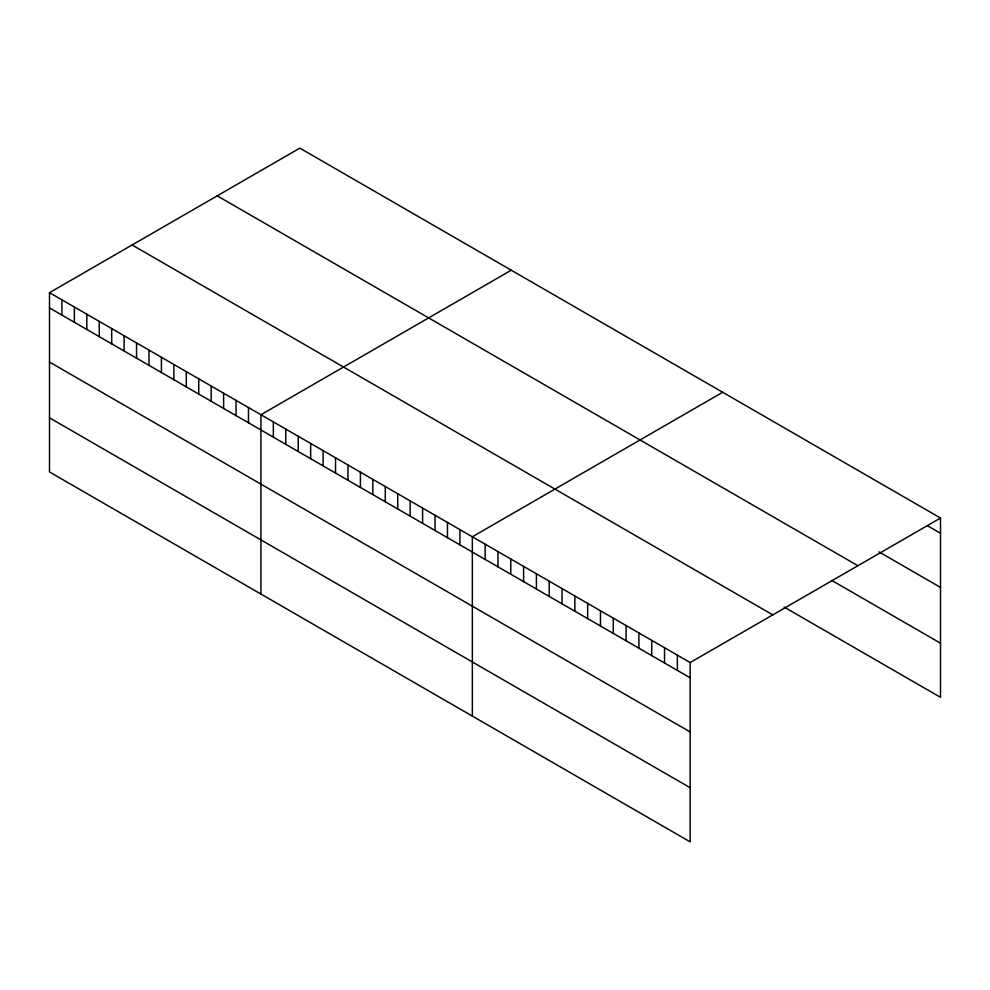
<?xml version="1.0" encoding="UTF-8"?>
<svg xmlns="http://www.w3.org/2000/svg" width="990" height="990" viewBox="0 0 990 990"><rect width="100%" height="100%" fill="white"/><g stroke="black" fill="none" stroke-linecap="round" stroke-linejoin="round"><path stroke-width="1.49" d="M49.5 292.669L690.166 662.558L690.166 841.859L49.5 471.97L49.5 292.669L299.834 148.141L940.5 518.03L940.5 697.331L784.179 607.08M511.248 270.208L260.915 414.736L260.915 594.037M722.675 392.263L472.341 536.79L472.341 716.104M690.166 662.558L940.5 518.03M927.692 525.863L940.5 533.264M878.996 551.9L940.5 587.404M217.218 195.834L857.885 565.723M831.588 580.313L940.5 643.191M132.115 244.976L772.782 614.864M49.5 307.915L690.166 677.791M49.5 362.055L690.166 731.932M49.5 417.829L690.166 787.718M677.358 655.157L677.358 670.403M664.538 647.757L664.538 663.003M651.729 640.357L651.729 655.603M638.909 632.969L638.909 648.202M626.101 625.569L626.101 640.802M613.28 618.168L613.28 633.414M600.472 610.768L600.472 626.014M587.664 603.368L587.664 618.614M574.843 595.98L574.843 611.214M562.035 588.58L562.035 603.813M549.215 581.179L549.215 596.425M536.407 573.779L536.407 589.025M523.599 566.379L523.599 581.625M510.778 558.991L510.778 574.225M497.97 551.591L497.97 566.825M485.15 544.191L485.15 559.437M459.904 529.613L459.904 544.859M447.468 522.435L447.468 537.669M435.031 515.258L435.031 530.491M422.594 508.068L422.594 523.314M410.157 500.891L410.157 516.136M397.72 493.713L397.72 508.959M385.283 486.536L385.283 501.769M372.846 479.358L372.846 494.592M360.41 472.168L360.41 487.414M347.973 464.991L347.973 480.237M335.536 457.813L335.536 473.059M323.099 450.636L323.099 465.869M310.662 443.446L310.662 458.692M298.225 436.268L298.225 451.514M285.788 429.091L285.788 444.337M273.351 421.913L273.351 437.147M248.478 407.546L248.478 422.792M236.041 400.368L236.041 415.614M223.616 393.191L223.616 408.437M211.179 386.013L211.179 401.247M198.743 378.836L198.743 394.07M186.306 371.646L186.306 386.892M173.869 364.469L173.869 379.714M161.432 357.291L161.432 372.537M148.995 350.114L148.995 365.347M136.558 342.936L136.558 358.17M124.121 335.746L124.121 350.992M111.684 328.569L111.684 343.815M99.248 321.391L99.248 336.637M86.811 314.214L86.811 329.447M74.374 307.024L74.374 322.27M61.937 299.846L61.937 315.092"/></g></svg>
